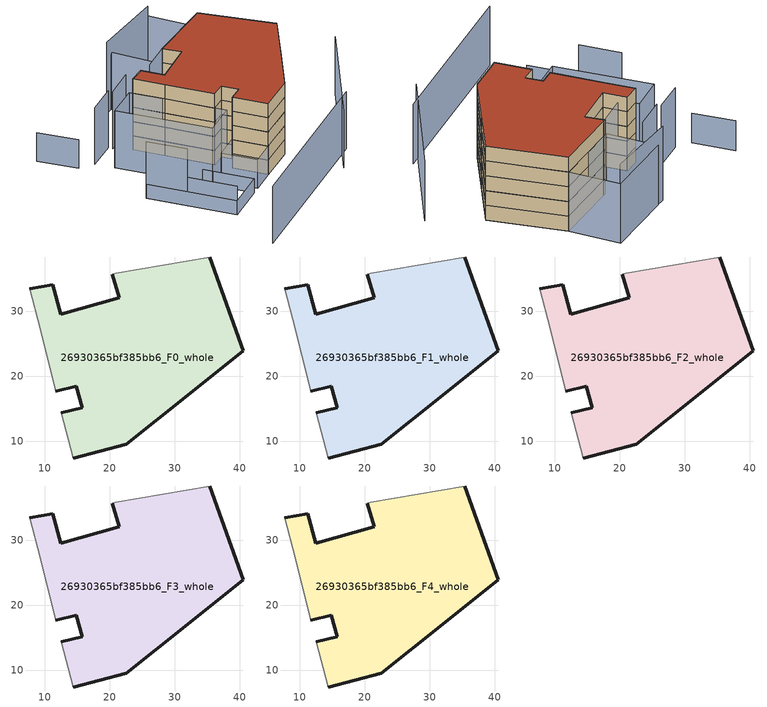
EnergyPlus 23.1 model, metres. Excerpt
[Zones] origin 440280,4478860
26930365bf385bb6_F0_whole
 floor ground (EU_floor_Construction): 32.05,17.1 40.56,23.93 35.44,38.37 20.97,35.84 20.38,35.73 21.51,32.09 12.45,29.56 11.26,34.12 7.71,33.49 9.3,27.35 11.73,17.67 14.89,18.46 15.8,15.19 12.59,14.41 14.38,7.43 22.57,9.52 z0
 wall outside (EU_wall_Construction): 7.71,33.49 11.26,34.12 12.45,29.56 21.51,32.09 20.38,35.73 / 35.44,38.37 40.56,23.93 32.05,17.1 22.57,9.52 14.38,7.43 / 12.59,14.41 15.8,15.19 14.89,18.46 11.73,17.67 z0:3
 wall adiabatic (EU_wall_Construction): 20.38,35.73 20.97,35.84 35.44,38.37 / 14.38,7.43 12.59,14.41 / 11.73,17.67 9.3,27.35 7.71,33.49 z0:3
26930365bf385bb6_F1_whole
 floor to 26930365bf385bb6_F0_whole (EU_floor_Construction): 32.05,17.1 40.56,23.93 35.44,38.37 20.97,35.84 20.38,35.73 21.51,32.09 12.45,29.56 11.26,34.12 7.71,33.49 9.3,27.35 11.73,17.67 14.89,18.46 15.8,15.19 12.59,14.41 14.38,7.43 22.57,9.52 z3
 wall outside (EU_wall_Construction): 7.71,33.49 11.26,34.12 12.45,29.56 21.51,32.09 20.38,35.73 / 35.44,38.37 40.56,23.93 32.05,17.1 22.57,9.52 14.38,7.43 / 12.59,14.41 15.8,15.19 14.89,18.46 11.73,17.67 z3:6
 wall adiabatic (EU_wall_Construction): 20.38,35.73 20.97,35.84 35.44,38.37 / 14.38,7.43 12.59,14.41 / 11.73,17.67 9.3,27.35 7.71,33.49 z3:6
26930365bf385bb6_F2_whole
 floor to 26930365bf385bb6_F1_whole (EU_floor_Construction): 32.05,17.1 40.56,23.93 35.44,38.37 20.97,35.84 20.38,35.73 21.51,32.09 12.45,29.56 11.26,34.12 7.71,33.49 9.3,27.35 11.73,17.67 14.89,18.46 15.8,15.19 12.59,14.41 14.38,7.43 22.57,9.52 z6
 wall outside (EU_wall_Construction): 7.71,33.49 11.26,34.12 12.45,29.56 21.51,32.09 20.38,35.73 / 35.44,38.37 40.56,23.93 32.05,17.1 22.57,9.52 14.38,7.43 / 12.59,14.41 15.8,15.19 14.89,18.46 11.73,17.67 z6:9
 wall adiabatic (EU_wall_Construction): 20.38,35.73 20.97,35.84 35.44,38.37 / 14.38,7.43 12.59,14.41 / 11.73,17.67 9.3,27.35 7.71,33.49 z6:9
26930365bf385bb6_F3_whole
 floor to 26930365bf385bb6_F2_whole (EU_floor_Construction): 32.05,17.1 40.56,23.93 35.44,38.37 20.97,35.84 20.38,35.73 21.51,32.09 12.45,29.56 11.26,34.12 7.71,33.49 9.3,27.35 11.73,17.67 14.89,18.46 15.8,15.19 12.59,14.41 14.38,7.43 22.57,9.52 z9
 wall outside (EU_wall_Construction): 7.71,33.49 11.26,34.12 12.45,29.56 21.51,32.09 20.38,35.73 / 35.44,38.37 40.56,23.93 32.05,17.1 22.57,9.52 14.38,7.43 / 12.59,14.41 15.8,15.19 14.89,18.46 11.73,17.67 z9:12
 wall adiabatic (EU_wall_Construction): 20.38,35.73 20.97,35.84 35.44,38.37 / 14.38,7.43 12.59,14.41 / 11.73,17.67 9.3,27.35 7.71,33.49 z9:12
26930365bf385bb6_F4_whole
 floor to 26930365bf385bb6_F3_whole (EU_floor_Construction): 32.05,17.1 40.56,23.93 35.44,38.37 20.97,35.84 20.38,35.73 21.51,32.09 12.45,29.56 11.26,34.12 7.71,33.49 9.3,27.35 11.73,17.67 14.89,18.46 15.8,15.19 12.59,14.41 14.38,7.43 22.57,9.52 z12
 wall outside (EU_wall_Construction): 7.71,33.49 11.26,34.12 12.45,29.56 21.51,32.09 20.38,35.73 / 35.44,38.37 40.56,23.93 32.05,17.1 22.57,9.52 14.38,7.43 / 12.59,14.41 15.8,15.19 14.89,18.46 11.73,17.67 z12:15
 wall adiabatic (EU_wall_Construction): 20.38,35.73 20.97,35.84 35.44,38.37 / 14.38,7.43 12.59,14.41 / 11.73,17.67 9.3,27.35 7.71,33.49 z12:15
 roof outside (EU_roof_Construction): 35.44,38.37 40.56,23.93 32.05,17.1 22.57,9.52 14.38,7.43 12.59,14.41 15.8,15.19 14.89,18.46 11.73,17.67 9.3,27.35 7.71,33.49 11.26,34.12 12.45,29.56 21.51,32.09 20.38,35.73 20.97,35.84 z15
shading: -3.98,12.92 -1.47,3.37 / -5.97,45.52 -3.81,37.57 / 14.4,7.43 8.95,6.03 / 8.95,6.03 7.14,13.04 / 7.14,13.04 12.58,14.45 / 12.58,14.45 14.4,7.43 z0:6; 2.66,22.98 7.21,5.55 / 7.21,5.55 -1.55,3.26 / -1.55,3.26 -6.1,20.7 / -6.1,20.7 2.66,22.98 z0:3; -6.65,-8.36 30.87,1.43 / 24.53,-2.44 46.98,15.19 / 12.82,38.56 6.04,36.82 / -6.06,20.69 -4.01,12.89 / 5.82,37.7 -0.86,35.99 / 5.12,13.53 0.23,32.25 / 0.23,32.25 7.53,34.16 / 7.53,34.16 12.42,15.43 / 12.42,15.43 5.12,13.53 / 35.44,38.36 20.05,35.68 / 20.05,35.68 18.29,45.72 / 18.29,45.72 33.68,48.4 / 33.68,48.4 35.44,38.36 z0:12; 20.97,35.84 14.01,34.01 / 32.28,47.33 16.47,45.51 z0:15
[Building]
EU S2 Campaign: North Axis=0; Terrain=City; Solar Distribution=FullExterior
[Site:Location]
Madrid: Latitude=40.5; Longitude=-3.5; Time Zone=1; Elevation=609
[SizingPeriod:WeatherFileDays]
AnnualSizingPeriod: Begin Month=1; Begin Day of Month=1; End Month=12; End Day of Month=31; Day of Week for Start Day=Monday; Use Weather File Daylight Saving Period=No; Use Weather File Rain and Snow Indicators=No
[MATERIAL]
EU_InternalMass_Material: Roughness=MediumRough; Thickness=0.1; Conductivity=1; Density=1800; Specific Heat=900; Thermal Absorptance=0.9; Solar Absorptance=0.7; Visible Absorptance=0.7
[MATERIAL:NOMASS] Roughness=MediumRough; Thermal Absorptance=0.9; Solar Absorptance=0.7; Visible Absorptance=0.7
Name | Thermal Resistance
EU_wall_NoMass | 0.459673
EU_roof_NoMass | 0.495815
EU_floor_NoMass | 0.788942
[CONSTRUCTION]
EU_wall_Construction: EU_wall_NoMass
EU_roof_Construction: EU_roof_NoMass
EU_floor_Construction: EU_floor_NoMass
EU_InternalMass_Construction: EU_InternalMass_Material
[ZONE] Type=1; Multiplier=1; Ceiling Height=autocalculate; Volume=1795.85; Floor Area=autocalculate; Part of Total Floor Area=Yes
26930365bf385bb6_F0_whole; 26930365bf385bb6_F1_whole; 26930365bf385bb6_F2_whole; 26930365bf385bb6_F3_whole; 26930365bf385bb6_F4_whole
[INTERNALMASS] Construction=EU_InternalMass_Construction; Surface Area=551.236
Name | Zone or ZoneList
26930365bf385bb6_F0_whole_EU_InternalMass | 26930365bf385bb6_F0_whole
26930365bf385bb6_F1_whole_EU_InternalMass | 26930365bf385bb6_F1_whole
26930365bf385bb6_F2_whole_EU_InternalMass | 26930365bf385bb6_F2_whole
26930365bf385bb6_F3_whole_EU_InternalMass | 26930365bf385bb6_F3_whole
26930365bf385bb6_F4_whole_EU_InternalMass | 26930365bf385bb6_F4_whole
[OTHEREQUIPMENT] Fuel Type=Electricity; Design Level Calculation Method=Watts/Area; Power per Zone Floor Area=1; Fraction Latent=0; Fraction Radiant=0; Fraction Lost=0; Carbon Dioxide Generation Rate=0; EndUse Subcategory=EU_Step8_InternalGains
Name | Zone or ZoneList or Space or SpaceList | Schedule
EU_Step8_InternalGain_26930365bf385bb6_F0_whole_f000 | 26930365bf385bb6_F0_whole | EU_Step8_GainSchedule_26930365bf385bb6_F0_whole_f000
EU_Step8_InternalGain_26930365bf385bb6_F1_whole_f000 | 26930365bf385bb6_F1_whole | EU_Step8_GainSchedule_26930365bf385bb6_F1_whole_f000
EU_Step8_InternalGain_26930365bf385bb6_F2_whole_f000 | 26930365bf385bb6_F2_whole | EU_Step8_GainSchedule_26930365bf385bb6_F2_whole_f000
EU_Step8_InternalGain_26930365bf385bb6_F3_whole_f000 | 26930365bf385bb6_F3_whole | EU_Step8_GainSchedule_26930365bf385bb6_F3_whole_f000
EU_Step8_InternalGain_26930365bf385bb6_F4_whole_f000 | 26930365bf385bb6_F4_whole | EU_Step8_GainSchedule_26930365bf385bb6_F4_whole_f000
[ZONEVENTILATION:DESIGNFLOWRATE] Schedule=EU_AlwaysOn; Design Flow Rate Calculation Method=AirChanges/Hour; Air Changes per Hour=0.719161; Ventilation Type=Natural; Fan Pressure Rise=0; Fan Total Efficiency=1; Constant Term Coefficient=1; Temperature Term Coefficient=0; Velocity Term Coefficient=0; Velocity Squared Term Coefficient=0; Minimum Indoor Temperature=-100; Maximum Indoor Temperature=100; Delta Temperature=-100; Minimum Outdoor Temperature=-100; Maximum Outdoor Temperature=100; Maximum Wind Speed=40
Name | Zone or ZoneList or Space or SpaceList
EU_ConstantAir_26930365bf385bb6_F0_whole | 26930365bf385bb6_F0_whole
EU_ConstantAir_26930365bf385bb6_F1_whole | 26930365bf385bb6_F1_whole
EU_ConstantAir_26930365bf385bb6_F2_whole | 26930365bf385bb6_F2_whole
EU_ConstantAir_26930365bf385bb6_F3_whole | 26930365bf385bb6_F3_whole
EU_ConstantAir_26930365bf385bb6_F4_whole | 26930365bf385bb6_F4_whole
[HVACTEMPLATE:THERMOSTAT] Constant Heating Setpoint=20; Constant Cooling Setpoint=50
EU_HeatOnly_26930365bf385bb6_F0_whole; EU_HeatOnly_26930365bf385bb6_F1_whole; EU_HeatOnly_26930365bf385bb6_F2_whole; EU_HeatOnly_26930365bf385bb6_F3_whole; EU_HeatOnly_26930365bf385bb6_F4_whole
[HVACTEMPLATE:ZONE:IDEALLOADSAIRSYSTEM] System Availability Schedule=EU_AlwaysOn; Maximum Heating Supply Air Temperature=50; Minimum Cooling Supply Air Temperature=13; Maximum Heating Supply Air Humidity Ratio=0.0156; Minimum Cooling Supply Air Humidity Ratio=0.0077; Heating Limit=NoLimit; Cooling Limit=NoLimit; Heating Availability Schedule=EU_AlwaysOn; Cooling Availability Schedule=EU_CoolingOff; Dehumidification Control Type=ConstantSensibleHeatRatio; Cooling Sensible Heat Ratio=0.7; Dehumidification Setpoint=60; Humidification Control Type=None; Humidification Setpoint=30; Outdoor Air Method=None; Outdoor Air Flow Rate per Person=0.00944; Outdoor Air Flow Rate per Zone Floor Area=0; Outdoor Air Flow Rate per Zone=0; Demand Controlled Ventilation Type=None; Outdoor Air Economizer Type=NoEconomizer; Heat Recovery Type=None; Sensible Heat Recovery Effectiveness=0.7; Latent Heat Recovery Effectiveness=0.65
Name | Template Thermostat
26930365bf385bb6_F0_whole | EU_HeatOnly_26930365bf385bb6_F0_whole
26930365bf385bb6_F1_whole | EU_HeatOnly_26930365bf385bb6_F1_whole
26930365bf385bb6_F2_whole | EU_HeatOnly_26930365bf385bb6_F2_whole
26930365bf385bb6_F3_whole | EU_HeatOnly_26930365bf385bb6_F3_whole
26930365bf385bb6_F4_whole | EU_HeatOnly_26930365bf385bb6_F4_whole
[SIZING:ZONE] Zone Cooling Design Supply Air Temperature Input Method=SupplyAirTemperature; Zone Cooling Design Supply Air Temperature=13; Zone Heating Design Supply Air Temperature Input Method=SupplyAirTemperature; Zone Heating Design Supply Air Temperature=50; Zone Cooling Design Supply Air Humidity Ratio=0.008; Zone Heating Design Supply Air Humidity Ratio=0.008; Cooling Design Air Flow Method=DesignDay; Cooling Design Air Flow Rate=0; Cooling Minimum Air Flow per Zone Floor Area=0.000762; Cooling Minimum Air Flow=0; Cooling Minimum Air Flow Fraction=0.2; Heating Design Air Flow Method=DesignDay; Heating Design Air Flow Rate=0; Heating Maximum Air Flow per Zone Floor Area=0.002032; Heating Maximum Air Flow=0.141576; Heating Maximum Air Flow Fraction=0.3; Account for Dedicated Outdoor Air System=No; Dedicated Outdoor Air System Control Strategy=NeutralSupplyAir; Dedicated Outdoor Air Low Setpoint Temperature for Design=autosize; Dedicated Outdoor Air High Setpoint Temperature for Design=autosize; Zone Load Sizing Method=Sensible Load Only No Latent Load; Zone Latent Cooling Design Supply Air Humidity Ratio Input Method=HumidityRatioDifference; Zone Cooling Design Supply Air Humidity Ratio Difference=0.005; Zone Latent Heating Design Supply Air Humidity Ratio Input Method=HumidityRatioDifference; Zone Humidification Design Supply Air Humidity Ratio Difference=0.005
26930365bf385bb6_F0_whole; 26930365bf385bb6_F1_whole; 26930365bf385bb6_F2_whole; 26930365bf385bb6_F3_whole; 26930365bf385bb6_F4_whole
[SCHEDULE:CONSTANT]
Name | Hourly Value
EU_AlwaysOn | 1
EU_CoolingOff | 0
[SCHEDULE:FILE] Column Number=1; Rows to Skip at Top=0; Number of Hours of Data=8760; Column Separator=Comma; Interpolate to Timestep=No; Minutes per Item=60; Adjust Schedule for Daylight Savings=Yes
Name | File
EU_Step8_GainSchedule_26930365bf385bb6_F0_whole_f000 | ../../schedules/26930365bf385bb6/26930365bf385bb6_F0_whole_f000_gain.csv
EU_Step8_GainSchedule_26930365bf385bb6_F1_whole_f000 | ../../schedules/26930365bf385bb6/26930365bf385bb6_F1_whole_f000_gain.csv
EU_Step8_GainSchedule_26930365bf385bb6_F2_whole_f000 | ../../schedules/26930365bf385bb6/26930365bf385bb6_F2_whole_f000_gain.csv
EU_Step8_GainSchedule_26930365bf385bb6_F3_whole_f000 | ../../schedules/26930365bf385bb6/26930365bf385bb6_F3_whole_f000_gain.csv
EU_Step8_GainSchedule_26930365bf385bb6_F4_whole_f000 | ../../schedules/26930365bf385bb6/26930365bf385bb6_F4_whole_f000_gain.csv
